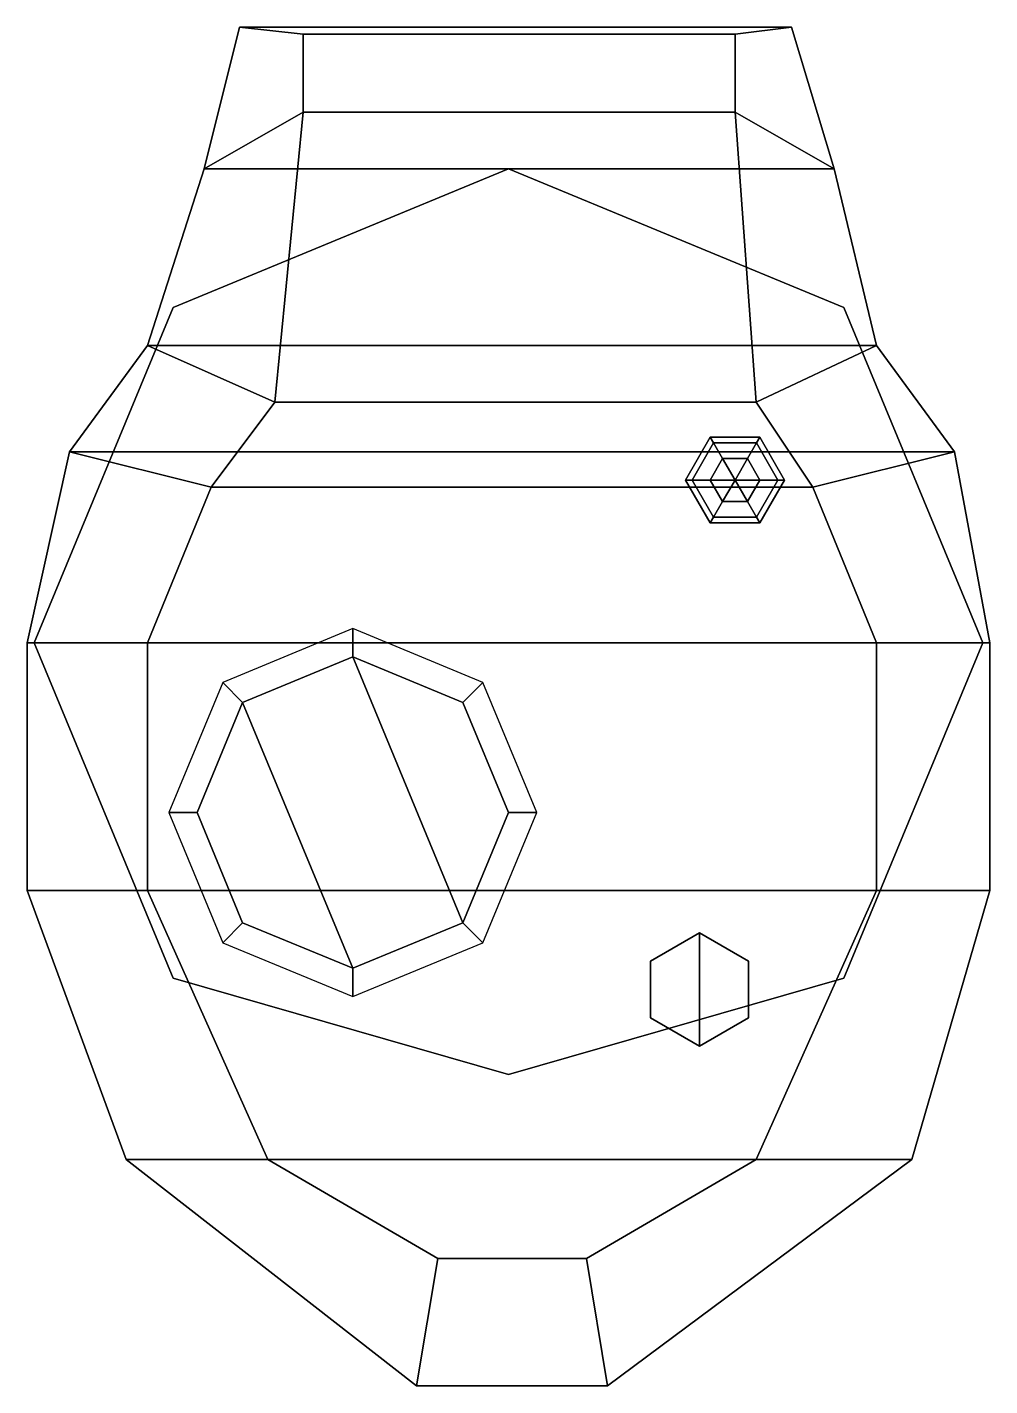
# Model space of a CAD drawing. Extents: x -0.69 to 0.68, y -1.05 to 0.87.
import ezdxf

# ---------------------------------------------------------------- set-up
doc = ezdxf.new("R2010")
doc.units = 0
doc.layers.add('TURRET', color=2, linetype='CONTINUOUS')

msp = doc.modelspace()

# ---------------------------------------------------------------- linework, layer by layer
at = {"layer": 'TURRET'}
for points in [[(-0.295, 0.75, 1.97), (-0.295, 0.86, 1.9), (-0.385, 0.87, 1.72), (-0.435, 0.67, 1.57)], [(-0.435, 0.67, 1.57), (-0.385, 0.87, 1.72), (0.395, 0.87, 1.72), (0.455, 0.67, 1.57)], [(0.395, 0.87, 1.72), (-0.385, 0.87, 1.72), (-0.295, 0.86, 1.9), (0.315, 0.86, 1.9)], [(0.455, 0.67, 1.57), (0.395, 0.87, 1.72), (0.315, 0.86, 1.9), (0.315, 0.75, 1.97)], [(0.315, 0.86, 1.9), (-0.295, 0.86, 1.9), (-0.295, 0.75, 1.97), (0.315, 0.75, 1.97)], [(-0.335, 0.34, 2.12), (-0.295, 0.75, 1.97), (-0.435, 0.67, 1.57), (-0.515, 0.42, 1.57)], [(0.315, 0.75, 1.97), (-0.295, 0.75, 1.97), (-0.335, 0.34, 2.12), (0.345, 0.34, 2.12)], [(0.515, 0.42, 1.57), (0.455, 0.67, 1.57), (0.315, 0.75, 1.97), (0.345, 0.34, 2.12)], [(-0.515, 0.42, 1.57), (-0.435, 0.67, 1.57), (0.455, 0.67, 1.57), (0.515, 0.42, 1.57)], [(-0.005, 0.67, 1.49), (-0.4788, 0.4738, 1.49), (-0.4788, 0.4738, 1.57), (-0.005, 0.67, 1.57)], [(0.4688, 0.4738, 1.49), (-0.005, 0.67, 1.49), (-0.005, 0.67, 1.57), (0.4688, 0.4738, 1.57)], [(-0.4788, 0.4738, 1.49), (-0.675, 0, 1.49), (-0.675, 0, 1.57), (-0.4788, 0.4738, 1.57)], [(0.665, 0, 1.49), (0.4688, 0.4738, 1.49), (0.4688, 0.4738, 1.57), (0.665, 0, 1.57)], [(-0.625, 0.27, 1.57), (-0.515, 0.42, 1.57), (0.515, 0.42, 1.57), (0.625, 0.27, 1.57)], [(-0.425, 0.22, 2.12), (-0.335, 0.34, 2.12), (-0.515, 0.42, 1.57), (-0.625, 0.27, 1.57)], [(0.625, 0.27, 1.57), (0.515, 0.42, 1.57), (0.345, 0.34, 2.12), (0.425, 0.22, 2.12)], [(0.345, 0.34, 2.12), (-0.335, 0.34, 2.12), (-0.425, 0.22, 2.12), (0.425, 0.22, 2.12)], [(0.28, 0.2906, 2.12), (0.245, 0.23, 2.12), (0.245, 0.23, 2.22), (0.28, 0.2906, 2.22)], [(0.2847, 0.2825, 2.255), (0.28, 0.2906, 2.22), (0.245, 0.23, 2.22), (0.2544, 0.23, 2.255)], [(0.35, 0.2906, 2.12), (0.28, 0.2906, 2.12), (0.28, 0.2906, 2.22), (0.35, 0.2906, 2.22)], [(0.3453, 0.2825, 2.255), (0.35, 0.2906, 2.22), (0.28, 0.2906, 2.22), (0.2847, 0.2825, 2.255)], [(0.3756, 0.23, 2.255), (0.385, 0.23, 2.22), (0.35, 0.2906, 2.22), (0.3453, 0.2825, 2.255)], [(0.385, 0.23, 2.12), (0.35, 0.2906, 2.12), (0.35, 0.2906, 2.22), (0.385, 0.23, 2.22)], [(-0.685, 0, 1.57), (-0.625, 0.27, 1.57), (0.625, 0.27, 1.57), (0.675, 0, 1.57)], [(-0.515, 0, 2.11), (-0.425, 0.22, 2.12), (-0.625, 0.27, 1.57), (-0.685, 0, 1.57)], [(0.2975, 0.2603, 2.2806), (0.2847, 0.2825, 2.255), (0.2544, 0.23, 2.255), (0.28, 0.23, 2.2806)], [(0.3325, 0.2603, 2.2806), (0.3453, 0.2825, 2.255), (0.2847, 0.2825, 2.255), (0.2975, 0.2603, 2.2806)], [(0.35, 0.23, 2.2806), (0.3756, 0.23, 2.255), (0.3453, 0.2825, 2.255), (0.3325, 0.2603, 2.2806)], [(0.675, 0, 1.57), (0.625, 0.27, 1.57), (0.425, 0.22, 2.12), (0.515, 0, 2.11)], [(0.315, 0.23, 2.29), (0.2975, 0.2603, 2.2806), (0.28, 0.23, 2.2806), (0.315, 0.23, 2.29)], [(0.315, 0.23, 2.29), (0.3325, 0.2603, 2.2806), (0.2975, 0.2603, 2.2806), (0.315, 0.23, 2.29)], [(0.315, 0.23, 2.29), (0.35, 0.23, 2.2806), (0.3325, 0.2603, 2.2806), (0.315, 0.23, 2.29)], [(0.425, 0.22, 2.12), (-0.425, 0.22, 2.12), (-0.515, 0, 2.11), (0.515, 0, 2.11)], [(0.245, 0.23, 2.12), (0.28, 0.1694, 2.11), (0.28, 0.1694, 2.22), (0.245, 0.23, 2.22)], [(0.2544, 0.23, 2.255), (0.245, 0.23, 2.22), (0.28, 0.1694, 2.22), (0.2847, 0.1775, 2.255)], [(0.28, 0.23, 2.2806), (0.2544, 0.23, 2.255), (0.2847, 0.1775, 2.255), (0.2975, 0.1997, 2.2806)], [(0.315, 0.23, 2.29), (0.28, 0.23, 2.2806), (0.2975, 0.1997, 2.2806), (0.315, 0.23, 2.29)], [(0.315, 0.23, 2.29), (0.2975, 0.1997, 2.2806), (0.3325, 0.1997, 2.2806), (0.315, 0.23, 2.29)], [(0.315, 0.23, 2.29), (0.3325, 0.1997, 2.2806), (0.35, 0.23, 2.2806), (0.315, 0.23, 2.29)], [(0.3325, 0.1997, 2.2806), (0.3453, 0.1775, 2.255), (0.3756, 0.23, 2.255), (0.35, 0.23, 2.2806)], [(0.3453, 0.1775, 2.255), (0.35, 0.1694, 2.22), (0.385, 0.23, 2.22), (0.3756, 0.23, 2.255)], [(0.35, 0.1694, 2.11), (0.385, 0.23, 2.12), (0.385, 0.23, 2.22), (0.35, 0.1694, 2.22)], [(0.2975, 0.1997, 2.2806), (0.2847, 0.1775, 2.255), (0.3453, 0.1775, 2.255), (0.3325, 0.1997, 2.2806)], [(0.2847, 0.1775, 2.255), (0.28, 0.1694, 2.22), (0.35, 0.1694, 2.22), (0.3453, 0.1775, 2.255)], [(0.28, 0.1694, 2.11), (0.35, 0.1694, 2.11), (0.35, 0.1694, 2.22), (0.28, 0.1694, 2.22)], [(-0.225, 0.02, 2.1), (-0.4088, -0.0562, 2.1), (-0.3806, -0.0844, 2.15), (-0.225, -0.02, 2.15)], [(-0.0412, -0.0562, 2.1), (-0.225, 0.02, 2.1), (-0.225, -0.02, 2.15), (-0.0694, -0.0844, 2.15)], [(-0.675, 0, 1.49), (-0.4788, -0.4738, 1.49), (-0.4788, -0.4738, 1.57), (-0.675, 0, 1.57)], [(0.4688, -0.4738, 1.49), (0.665, 0, 1.49), (0.665, 0, 1.57), (0.4688, -0.4738, 1.57)], [(-0.685, -0.35, 1.57), (-0.685, 0, 1.57), (0.675, 0, 1.57), (0.675, -0.35, 1.57)], [(-0.515, -0.35, 2.09), (-0.515, 0, 2.11), (-0.685, 0, 1.57), (-0.685, -0.35, 1.57)], [(0.515, 0, 2.11), (-0.515, 0, 2.11), (-0.515, -0.35, 2.09), (0.515, -0.35, 2.09)], [(0.675, -0.35, 1.57), (0.675, 0, 1.57), (0.515, 0, 2.11), (0.515, -0.35, 2.09)], [(-0.3806, -0.0844, 2.15), (-0.225, -0.46, 2.15), (-0.0694, -0.3956, 2.15), (-0.225, -0.02, 2.15)], [(-0.225, -0.02, 2.15), (-0.0694, -0.3956, 2.15), (-0.005, -0.24, 2.15), (-0.0694, -0.0844, 2.15)], [(-0.4088, -0.0562, 2.1), (-0.485, -0.24, 2.1), (-0.445, -0.24, 2.15), (-0.3806, -0.0844, 2.15)], [(0.035, -0.24, 2.1), (-0.0412, -0.0562, 2.1), (-0.0694, -0.0844, 2.15), (-0.005, -0.24, 2.15)], [(-0.445, -0.24, 2.15), (-0.3806, -0.3956, 2.15), (-0.225, -0.46, 2.15), (-0.3806, -0.0844, 2.15)], [(-0.485, -0.24, 2.1), (-0.4088, -0.4238, 2.08), (-0.3806, -0.3956, 2.15), (-0.445, -0.24, 2.15)], [(-0.0412, -0.4238, 2.08), (0.035, -0.24, 2.1), (-0.005, -0.24, 2.15), (-0.0694, -0.3956, 2.15)], [(-0.545, -0.73, 1.57), (-0.685, -0.35, 1.57), (0.675, -0.35, 1.57), (0.565, -0.73, 1.57)], [(-0.345, -0.73, 2.08), (-0.515, -0.35, 2.09), (-0.685, -0.35, 1.57), (-0.545, -0.73, 1.57)], [(0.515, -0.35, 2.09), (-0.515, -0.35, 2.09), (-0.345, -0.73, 2.08), (0.345, -0.73, 2.08)], [(0.565, -0.73, 1.57), (0.675, -0.35, 1.57), (0.515, -0.35, 2.09), (0.345, -0.73, 2.08)], [(-0.4088, -0.4238, 2.08), (-0.225, -0.5, 2.08), (-0.225, -0.46, 2.15), (-0.3806, -0.3956, 2.15)], [(-0.225, -0.5, 2.08), (-0.0412, -0.4238, 2.08), (-0.0694, -0.3956, 2.15), (-0.225, -0.46, 2.15)], [(0.1957, -0.45, 2.23), (0.265, -0.41, 2.23), (0.265, -0.41, 2.08), (0.1957, -0.45, 2.08)], [(0.265, -0.57, 2.23), (0.265, -0.41, 2.23), (0.1957, -0.45, 2.23), (0.1957, -0.53, 2.23)], [(0.265, -0.41, 2.23), (0.3343, -0.45, 2.23), (0.3343, -0.45, 2.08), (0.265, -0.41, 2.08)], [(0.3343, -0.53, 2.23), (0.3343, -0.45, 2.23), (0.265, -0.41, 2.23), (0.265, -0.57, 2.23)], [(0.1957, -0.53, 2.23), (0.1957, -0.45, 2.23), (0.1957, -0.45, 2.08), (0.1957, -0.53, 2.08)], [(0.3343, -0.45, 2.23), (0.3343, -0.53, 2.23), (0.3343, -0.53, 2.08), (0.3343, -0.45, 2.08)], [(-0.4788, -0.4738, 1.49), (-0.005, -0.61, 1.49), (-0.005, -0.61, 1.57), (-0.4788, -0.4738, 1.57)], [(-0.005, -0.61, 1.49), (0.4688, -0.4738, 1.49), (0.4688, -0.4738, 1.57), (-0.005, -0.61, 1.57)], [(0.265, -0.57, 2.23), (0.1957, -0.53, 2.23), (0.1957, -0.53, 2.08), (0.265, -0.57, 2.08)], [(0.3343, -0.53, 2.23), (0.265, -0.57, 2.23), (0.265, -0.57, 2.08), (0.3343, -0.53, 2.08)], [(-0.135, -1.05, 1.57), (-0.545, -0.73, 1.57), (0.565, -0.73, 1.57), (0.135, -1.05, 1.57)], [(-0.105, -0.87, 2.08), (-0.345, -0.73, 2.08), (-0.545, -0.73, 1.57), (-0.135, -1.05, 1.57)], [(0.345, -0.73, 2.08), (-0.345, -0.73, 2.08), (-0.105, -0.87, 2.08), (0.105, -0.87, 2.08)], [(0.135, -1.05, 1.57), (0.565, -0.73, 1.57), (0.345, -0.73, 2.08), (0.105, -0.87, 2.08)], [(0.105, -0.87, 2.08), (-0.105, -0.87, 2.08), (-0.135, -1.05, 1.57), (0.135, -1.05, 1.57)]]:
    msp.add_3dface(points, dxfattribs=at)

doc.saveas('drawing.dxf')
